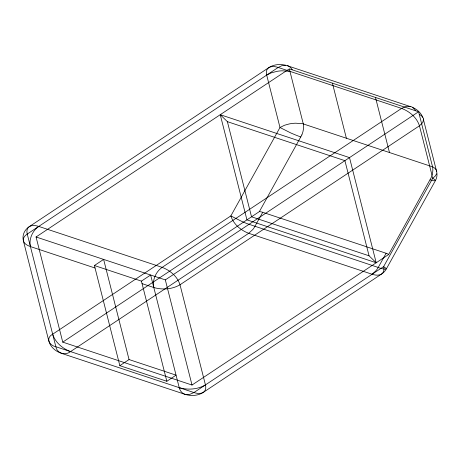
<?xml version="1.0" encoding="UTF-8"?>
<svg xmlns="http://www.w3.org/2000/svg" width="460" height="460" viewBox="0 0 460 460"><rect width="100%" height="100%" fill="white"/><g stroke="black" fill="none" stroke-linecap="round" stroke-linejoin="round"><path stroke-width="0.69" d="M70.248 351.497L55.844 346.719C49.203 345.523 45.454 337.991 52.664 334.202L230.851 215.907L241.718 221.381A142.312 114.402 10.7 0 0 247.043 223.623L378.218 267.461C380.529 268.565 390.799 271.049 383.623 266.61L193.924 392.547L189.635 394.444L185.167 394.381M386.279 269.031L435.419 180.625L434.844 179.676L432.756 178.204L432.342 176.577M436.609 173.817L435.166 176.18L432.756 178.204L383.623 266.61C384.359 269.186 384.002 272.481 381.564 274.033L203.377 392.328C200.537 394.093 196.937 393.518 193.924 392.547L70.529 351.595C62.583 348.657 55.263 342.447 52.664 334.202M301.858 134.941L259.388 211.588L62.75 342.131L36.058 236.98L288.845 69.161M388.666 254.483A8.274 6.653 10.7 0 0 386.112 253.264L262.723 212.296L254.828 226.504A30.429 24.46 10.7 0 1 252.85 229.465L248.716 233.3L70.529 351.595C65.538 355.787 56.908 353.51 55.844 346.719L27.244 234.054C26.508 231.483 26.858 228.189 29.296 226.63L268.743 67.672C271.584 65.906 275.183 66.481 278.196 67.453L401.591 108.405C409.538 111.343 416.858 117.553 419.457 125.798L432.032 175.352M386.118 253.253L378.218 267.461A30.429 24.46 10.7 0 1 376.24 270.417L372.105 274.252L248.716 233.3C240.77 230.362 233.45 224.152 230.851 215.907L279.99 127.501L284.596 125.229L289.081 123.976A33.304 26.772 10.7 0 1 295.676 123.205L303.255 123.757L289.311 68.85L418.583 111.751L432.561 166.83L303.295 123.93M432.613 166.658A30.015 24.127 10.7 0 1 431.072 177.824L388.654 254.495L192.015 385.037L62.75 342.131M435.419 180.625L433.797 180.774L430.106 179.912M285.769 65.268L281.859 65.688L278.196 67.453L27.244 234.054C25.001 235.497 22.695 238.01 23.402 240.89L48.823 341.032A19.05 15.312 10.7 0 0 61.462 353.332L184.851 394.283A19.05 15.312 10.7 0 0 203.377 392.328C205.821 390.776 206.172 387.481 205.436 384.905L180.009 284.763C177.41 276.512 170.091 270.302 162.144 267.369L38.755 226.412C32.482 230.77 28.75 239.016 30.417 246.571L95.053 268.025M94.415 265.523L103.626 259.411L129.047 359.553L176.053 375.153L166.848 381.271L119.841 365.666L94.415 265.523L141.421 281.123L150.633 275.011L179.233 387.671C179.923 390.586 181.918 393.346 184.851 394.283M36.058 236.98L165.324 279.887L418.111 112.067M119.841 365.666L129.047 359.553M300.84 137.005L296.562 135.372A141.858 114.034 10.7 0 1 290.45 132.79L279.99 127.501L266.685 75.095L271.147 72.881L277.167 71.311A33.384 26.835 10.7 0 1 282.17 70.805L289.95 71.352M205.436 384.905C197.662 389.511 187.818 390.172 179.233 387.671M142.059 283.63L153.812 287.529C162.397 290.024 172.241 289.369 180.009 284.763L419.457 125.798L422.717 122.642L423.539 119.416A6.509 5.232 10.7 0 0 422.964 117.61L421.452 115.776L419.215 114.258M409.883 106.329L405.622 106.536L401.591 108.405L162.144 267.369C155.877 271.728 152.145 279.967 153.812 287.529M372.105 274.252C375.124 275.224 378.724 275.799 381.564 274.033A19.05 15.312 10.7 0 0 386.032 269.462M38.755 226.412C35.736 225.446 32.142 224.871 29.296 226.63A19.05 15.312 10.7 0 0 23.402 240.89C24.334 244.001 27.577 245.588 30.417 246.571M410.659 106.668L287.27 65.717A19.05 15.312 10.7 0 0 268.743 67.672C266.3 69.224 265.949 72.519 266.685 75.095M220.242 114.701L349.508 157.607L376.205 262.758L246.934 219.851L220.242 114.701L227.389 121.659L344.908 160.666L369.058 255.8L376.205 262.758M369.058 255.8L251.539 216.798L227.389 121.659M432.521 166.664L434.757 168.182L436.264 170.016A6.52 5.238 10.7 0 1 436.77 171.356M415.644 110.779L414.213 108.727L412.258 107.186A6.52 5.238 10.7 0 0 410.711 106.536M292.249 69.822L290.818 67.769L288.863 66.234A6.52 5.238 10.7 0 0 287.322 65.579M423.292 118.968L436.597 171.373A19.05 15.312 10.7 0 1 435.706 180.084M375.492 97.451L389.476 152.53M332.402 83.151L346.386 138.23M165.324 279.887L167.227 287.396M167.572 288.736L192.015 385.037M141.421 281.123L166.848 381.271M259.388 211.6A13.754 11.051 10.7 0 1 262.729 212.284M412.7 107.456A19.05 15.312 10.7 0 1 422.717 117.208M303.307 123.757A30.866 24.811 10.7 0 1 301.829 134.929"/></g></svg>
